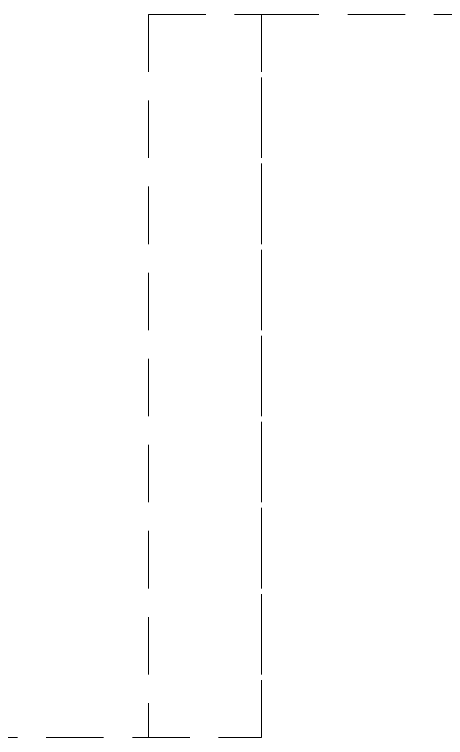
# Model space of a CAD drawing. Header units: millimetres. Extents: x 15 to 1184, y 5 to 836.
# Drawn here: x 291.13 to 300.66, y 560.93 to 576.93 of the extents above; entities that cross this region are included whole.
import ezdxf

# ---------------------------------------------------------------- set-up
doc = ezdxf.new("R2010")
doc.units = ezdxf.units.MM
doc.linetypes.add('HIDDEN', pattern=[1.905, 1.27, -0.635])

msp = doc.modelspace()

# ---------------------------------------------------------------- linework, layer by layer
at = {"color": 7, "linetype": 'HIDDEN', "lineweight": 18}
for p, q in [((294.092, 576.927), (294.092, 560.927)), ((294.092, 576.927), (296.592, 576.927)), ((296.592, 576.927), (296.592, 560.927)), ((296.592, 560.927), (296.592, 576.927)), ((296.592, 560.927), (296.592, 576.927)), ((296.592, 576.927), (319.092, 576.927)), ((296.592, 560.927), (296.592, 576.927)), ((276.592, 560.927), (296.592, 560.927))]:
    msp.add_line(p, q, dxfattribs=at)

doc.saveas('drawing.dxf')
